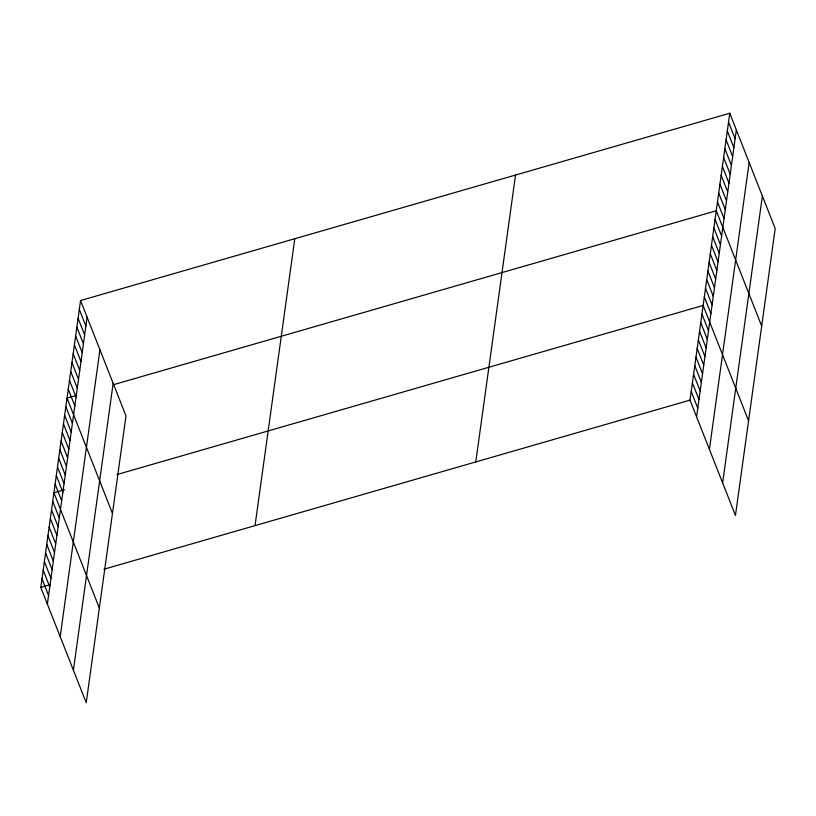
<?xml version="1.0" encoding="UTF-8"?>
<svg xmlns="http://www.w3.org/2000/svg" width="816" height="816" viewBox="0 0 816 816"><rect width="100%" height="100%" fill="white"/><g stroke="black" fill="none" stroke-linecap="round" stroke-linejoin="round"><path stroke-width="1.22" d="M80.549 300.543L125.98 415.874L86.231 702.77L40.8 587.428L80.549 300.543L729.769 113.23L775.2 228.572L735.451 515.457L690.02 400.126L729.769 113.23M47.369 604.115L87.118 317.22M60.19 636.664L99.94 349.778M73.409 670.211L113.159 383.326M255.041 525.616L294.79 238.731M475.779 461.938L515.528 175.042M696.589 416.803L736.338 129.907M709.41 449.361L749.159 162.466M722.629 482.899L762.379 196.013M76.551 395.342L67.034 398.086L112.465 513.417M113.455 384.693L716.254 210.773L761.685 326.114M64.627 489.671L53.917 492.762L99.348 608.093M117.004 474.555L703.137 305.449L748.568 420.781M40.8 587.428L50.327 584.684M103.887 569.231L690.02 400.126M728.535 122.104L735.114 138.781M727.311 130.968L733.88 147.645M726.087 139.832L732.656 156.519M724.853 148.706L731.422 165.383M723.629 157.57L730.198 174.247M722.395 166.433L728.963 183.121M721.171 175.307L727.739 191.984M719.936 184.171L726.505 200.848M718.712 193.035L725.281 209.722M717.478 201.909L724.057 218.586M715.061 219.382L721.63 236.059M713.867 227.99L720.436 244.667M712.674 236.599L719.243 253.276M711.481 245.198L718.049 261.885M710.287 253.807L716.866 270.484M709.104 262.415L715.673 279.092M707.911 271.024L714.479 287.701M706.717 279.633L713.286 296.31M705.524 288.232L712.093 304.919M704.33 296.84L710.899 313.517M701.944 314.058L708.512 330.735M700.75 322.657L707.319 339.344M699.557 331.265L706.126 347.953M698.363 339.874L704.932 356.551M697.17 348.483L703.749 365.16M695.987 357.092L702.556 373.769M694.793 365.69L701.362 382.378M693.6 374.299L700.169 390.976M692.407 382.908L698.975 399.585M691.213 391.517L697.782 408.194M79.315 309.407L85.894 326.094M78.091 318.281L84.66 334.958M76.867 327.145L83.436 343.822M75.633 336.008L82.202 352.696M74.409 344.882L80.978 361.559M73.175 353.746L79.744 370.423M71.951 362.62L78.52 379.297M70.717 371.484L77.285 388.161M69.493 380.348L76.061 397.035M68.258 389.222L74.837 405.899M65.841 406.694L72.41 423.371M64.648 415.303L71.216 431.98M63.454 423.902L70.023 440.589M62.261 432.511L68.83 449.188M61.067 441.119L67.646 457.796M59.884 449.728L66.453 466.405M58.691 458.337L65.26 475.014M57.497 466.936L64.066 483.623M56.304 475.544L62.873 492.221M55.111 484.153L61.679 500.83M52.724 501.371L59.293 518.048M51.53 509.969L58.099 526.657M50.337 518.578L56.906 535.255M49.144 527.187L55.712 543.864M47.95 535.796L54.529 552.473M46.767 544.394L53.336 561.082M45.574 553.003L52.142 569.68M44.38 561.612L50.949 578.289M43.187 570.221L49.756 586.898M41.993 578.83L48.562 595.507"/></g></svg>
